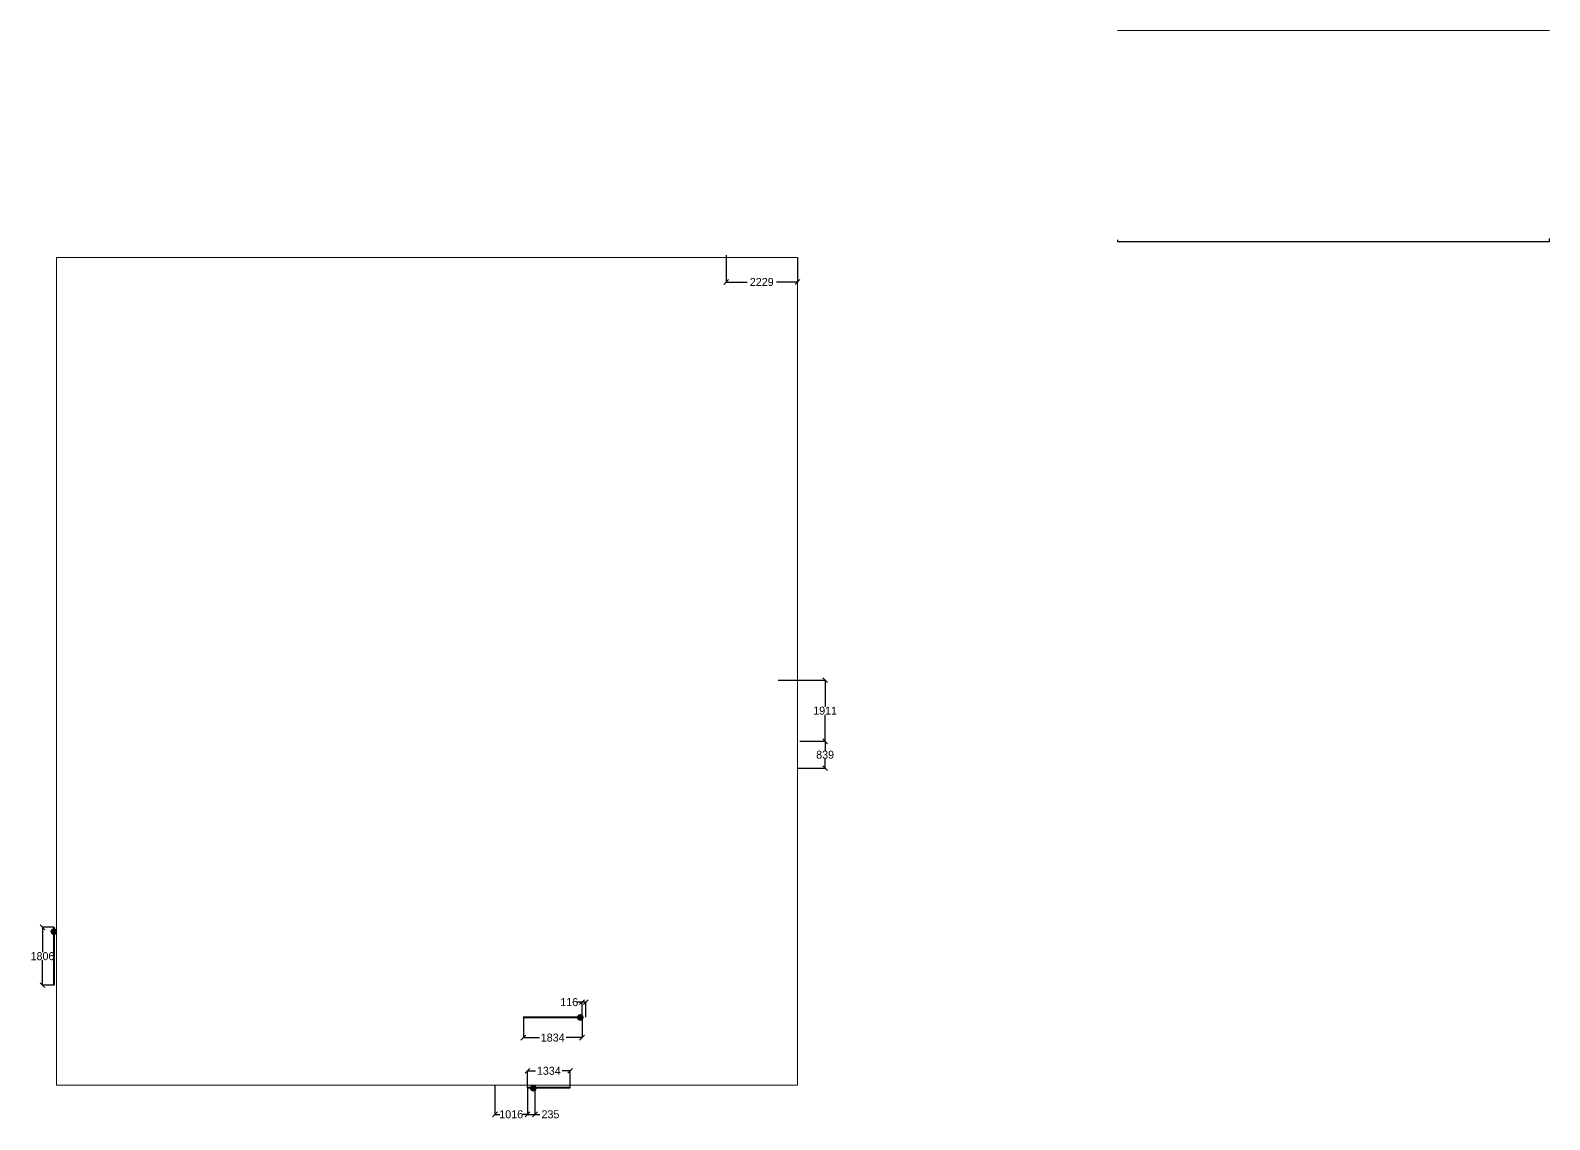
# Model space of a CAD drawing. Header units: millimetres. Extents: x 1499747 to 4230374, y -28481 to 441852.
# Drawn here: x 2380246 to 2427710, y 360258 to 394280 of the extents above; entities that cross this region are included whole.
import ezdxf

# ---------------------------------------------------------------- set-up
doc = ezdxf.new("R2010")
doc.units = ezdxf.units.MM
doc.header["$MEASUREMENT"] = 0
doc.layers.add('0_ANNOT_Dimensions', color=7, linetype='Continuous')
doc.layers.add('Кабель 2x4mm', color=200, linetype='Continuous', lineweight=30)
doc.layers.add('Кабель 2х6 mm', color=150, linetype='Continuous', lineweight=30)
doc.dimstyles.get("Standard").update_dxf_attribs({"dimtxt": 0.18, "dimasz": 0.18, "dimexe": 0.18, "dimexo": 0.0625, "dimgap": 0.09, "dimtad": 0, "dimtih": 1, "dimtoh": 1, "dimdec": 4, "dimzin": 0, "dimdsep": 46, "dimtxsty": 'Standard', "dimcen": 0.09, "dimadec": 0, "dimazin": 0, "dimtfac": 1, "dimtdec": 4, "dimtofl": 0, "dimtmove": 0, "dimatfit": 3, "dimfxl": 1, "dimtolj": 1, "dimtzin": 0, "dimarcsym": 0})

# ---------------------------------------------------------------- blocks, each defined once
blk = doc.blocks.new('_Oblique')
at = {"color": 0, "linetype": 'ByBlock', "lineweight": -2}
blk.add_line((-0.5, -0.5), (0.5, 0.5), dxfattribs=at)
blk = doc.blocks.new('*D397')
at = {"layer": '0_ANNOT_Dimensions', "color": 0, "lineweight": -2, "transparency": 16777216}
for p, q in [((2401981, 387264), (2401981, 386420)), ((2404210, 387184), (2404210, 386420)), ((2401981, 386420), (2402637, 386420)), ((2404210, 386420), (2403554, 386420))]:
    blk.add_line(p, q, dxfattribs=at)
at = {"layer": 'Defpoints', "color": 0, "lineweight": 30, "transparency": 16777216}
for p in [(2401981, 387264), (2404210, 387184), (2401981, 386420)]:
    blk.add_point(p, dxfattribs=at)
at = {"layer": '0_ANNOT_Dimensions', "color": 0, "lineweight": -2, "transparency": 16777216, "xscale": 150, "yscale": 150, "zscale": 150, "rotation": 180}
blk.add_blockref('_Oblique', (2401981, 386420), dxfattribs=at)
at = {"layer": '0_ANNOT_Dimensions', "color": 0, "lineweight": -2, "transparency": 16777216, "xscale": 150, "yscale": 150, "zscale": 150}
blk.add_blockref('_Oblique', (2404210, 386420), dxfattribs=at)
at = {"layer": '0_ANNOT_Dimensions', "color": 0, "lineweight": 25, "transparency": 16777216, "insert": (2403096, 386420), "char_height": 250, "attachment_point": 5}
blk.add_mtext('\\A1;2229', dxfattribs=at)
blk = doc.blocks.new('*D402')
at = {"layer": '0_ANNOT_Dimensions', "color": 0, "lineweight": -2, "transparency": 16777216}
for p, q in [((2404290, 372074), (2405075, 372074)), ((2405075, 372074), (2405075, 371779)), ((2404210, 371234), (2405075, 371234)), ((2405075, 371234), (2405075, 371529))]:
    blk.add_line(p, q, dxfattribs=at)
at = {"layer": 'Defpoints', "color": 0, "lineweight": 30, "transparency": 16777216}
for p in [(2404290, 372074), (2404210, 371234), (2405075, 371234)]:
    blk.add_point(p, dxfattribs=at)
at = {"layer": '0_ANNOT_Dimensions', "color": 0, "lineweight": -2, "transparency": 16777216, "xscale": 150, "yscale": 150, "zscale": 150}
for p, rotation in [((2405075, 372074), 90), ((2405075, 371234), 270)]:
    blk.add_blockref('_Oblique', p, dxfattribs=dict(at, rotation=rotation))
at = {"layer": '0_ANNOT_Dimensions', "color": 0, "lineweight": 25, "transparency": 16777216, "insert": (2405075, 371654), "char_height": 250, "attachment_point": 5}
blk.add_mtext('\\A1;839', dxfattribs=at)
blk = doc.blocks.new('*D403')
at = {"layer": '0_ANNOT_Dimensions', "color": 0, "lineweight": -2, "transparency": 16777216}
for p, q in [((2403610, 373984), (2405075, 373984)), ((2405075, 373984), (2405075, 373154)), ((2405075, 372074), (2405075, 372904)), ((2404290, 372074), (2405075, 372074))]:
    blk.add_line(p, q, dxfattribs=at)
at = {"layer": 'Defpoints', "color": 0, "lineweight": 30, "transparency": 16777216}
for p in [(2403610, 373984), (2404290, 372074), (2405075, 372074)]:
    blk.add_point(p, dxfattribs=at)
at = {"layer": '0_ANNOT_Dimensions', "color": 0, "lineweight": -2, "transparency": 16777216, "xscale": 150, "yscale": 150, "zscale": 150}
for p, rotation in [((2405075, 373984), 90), ((2405075, 372074), 270)]:
    blk.add_blockref('_Oblique', p, dxfattribs=dict(at, rotation=rotation))
at = {"layer": '0_ANNOT_Dimensions', "color": 0, "lineweight": 25, "transparency": 16777216, "insert": (2405075, 373029), "char_height": 250, "attachment_point": 5}
blk.add_mtext('\\A1;1911', dxfattribs=at)
blk = doc.blocks.new('*D398')
at = {"layer": '0_ANNOT_Dimensions', "color": 0, "lineweight": -2, "transparency": 16777216}
for p, q in [((2395776, 361254), (2395776, 361781)), ((2395776, 361781), (2396026, 361781)), ((2397110, 361781), (2396860, 361781)), ((2397110, 361254), (2397110, 361781))]:
    blk.add_line(p, q, dxfattribs=at)
at = {"layer": 'Defpoints', "color": 0, "lineweight": 30, "transparency": 16777216}
for p in [(2397110, 361781), (2395776, 361254), (2397110, 361254)]:
    blk.add_point(p, dxfattribs=at)
at = {"layer": '0_ANNOT_Dimensions', "color": 0, "lineweight": -2, "transparency": 16777216, "xscale": 150, "yscale": 150, "zscale": 150, "rotation": 180}
blk.add_blockref('_Oblique', (2395776, 361781), dxfattribs=at)
at = {"layer": '0_ANNOT_Dimensions', "color": 0, "lineweight": -2, "transparency": 16777216, "xscale": 150, "yscale": 150, "zscale": 150}
blk.add_blockref('_Oblique', (2397110, 361781), dxfattribs=at)
at = {"layer": '0_ANNOT_Dimensions', "color": 0, "lineweight": 25, "transparency": 16777216, "insert": (2396443, 361781), "char_height": 250, "attachment_point": 5}
blk.add_mtext('\\A1;1334', dxfattribs=at)
blk = doc.blocks.new('*D399')
at = {"layer": '0_ANNOT_Dimensions', "color": 0, "lineweight": -2, "transparency": 16777216}
for p, q in [((2380980, 366264), (2380624, 366264)), ((2380624, 366264), (2380624, 365487)), ((2380624, 364459), (2380624, 365236)), ((2380980, 364459), (2380624, 364459))]:
    blk.add_line(p, q, dxfattribs=at)
at = {"layer": 'Defpoints', "color": 0, "lineweight": 30, "transparency": 16777216}
for p in [(2380980, 366264), (2380624, 364459), (2380980, 364459)]:
    blk.add_point(p, dxfattribs=at)
at = {"layer": '0_ANNOT_Dimensions', "color": 0, "lineweight": -2, "transparency": 16777216, "xscale": 150, "yscale": 150, "zscale": 150}
for p, rotation in [((2380624, 366264), 90), ((2380624, 364459), 270)]:
    blk.add_blockref('_Oblique', p, dxfattribs=dict(at, rotation=rotation))
at = {"layer": '0_ANNOT_Dimensions', "color": 0, "lineweight": 25, "transparency": 16777216, "insert": (2380624, 365361), "char_height": 250, "attachment_point": 5}
blk.add_mtext('\\A1;1806', dxfattribs=at)
blk = doc.blocks.new('*D400')
at = {"layer": '0_ANNOT_Dimensions', "color": 0, "lineweight": -2, "transparency": 16777216}
for p, q in [((2395776, 361254), (2395776, 360422)), ((2396011, 361334), (2396011, 360422)), ((2395776, 360422), (2396011, 360422)), ((2396011, 360422), (2396161, 360422))]:
    blk.add_line(p, q, dxfattribs=at)
at = {"layer": 'Defpoints', "color": 0, "lineweight": 30, "transparency": 16777216}
for p in [(2395776, 361254), (2396011, 361334), (2396011, 360422)]:
    blk.add_point(p, dxfattribs=at)
at = {"layer": '0_ANNOT_Dimensions', "color": 0, "lineweight": -2, "transparency": 16777216, "xscale": 150, "yscale": 150, "zscale": 150, "rotation": 180}
blk.add_blockref('_Oblique', (2395776, 360422), dxfattribs=at)
at = {"layer": '0_ANNOT_Dimensions', "color": 0, "lineweight": -2, "transparency": 16777216, "xscale": 150, "yscale": 150, "zscale": 150}
blk.add_blockref('_Oblique', (2396011, 360422), dxfattribs=at)
at = {"layer": '0_ANNOT_Dimensions', "color": 0, "lineweight": 25, "transparency": 16777216, "insert": (2396494, 360422), "char_height": 250, "attachment_point": 5}
blk.add_mtext('\\A1;235', dxfattribs=at)
blk = doc.blocks.new('*D401')
at = {"layer": '0_ANNOT_Dimensions', "color": 0, "lineweight": -2, "transparency": 16777216}
for p, q in [((2394760, 361334), (2394760, 360422)), ((2395776, 361254), (2395776, 360422)), ((2394760, 360422), (2394914, 360422)), ((2395776, 360422), (2395622, 360422))]:
    blk.add_line(p, q, dxfattribs=at)
at = {"layer": 'Defpoints', "color": 0, "lineweight": 30, "transparency": 16777216}
for p in [(2394760, 361334), (2395776, 361254), (2395776, 360422)]:
    blk.add_point(p, dxfattribs=at)
at = {"layer": '0_ANNOT_Dimensions', "color": 0, "lineweight": -2, "transparency": 16777216, "xscale": 150, "yscale": 150, "zscale": 150, "rotation": 180}
blk.add_blockref('_Oblique', (2394760, 360422), dxfattribs=at)
at = {"layer": '0_ANNOT_Dimensions', "color": 0, "lineweight": -2, "transparency": 16777216, "xscale": 150, "yscale": 150, "zscale": 150}
blk.add_blockref('_Oblique', (2395776, 360422), dxfattribs=at)
at = {"layer": '0_ANNOT_Dimensions', "color": 0, "lineweight": 25, "transparency": 16777216, "insert": (2395268, 360422), "char_height": 250, "attachment_point": 5}
blk.add_mtext('\\A1;1016', dxfattribs=at)
blk = doc.blocks.new('*D458')
at = {"layer": '0_ANNOT_Dimensions', "color": 0, "lineweight": -2, "transparency": 16777216}
for p, q in [((2395647, 363455), (2395647, 362818)), ((2397480, 363455), (2397480, 362818)), ((2395647, 362818), (2396147, 362818)), ((2397480, 362818), (2396980, 362818))]:
    blk.add_line(p, q, dxfattribs=at)
at = {"layer": 'Defpoints', "color": 0, "lineweight": 30, "transparency": 16777216}
for p in [(2395647, 363455), (2397480, 363455), (2397480, 362818)]:
    blk.add_point(p, dxfattribs=at)
at = {"layer": '0_ANNOT_Dimensions', "color": 0, "lineweight": -2, "transparency": 16777216, "xscale": 150, "yscale": 150, "zscale": 150, "rotation": 180}
blk.add_blockref('_Oblique', (2395647, 362818), dxfattribs=at)
at = {"layer": '0_ANNOT_Dimensions', "color": 0, "lineweight": -2, "transparency": 16777216, "xscale": 150, "yscale": 150, "zscale": 150}
blk.add_blockref('_Oblique', (2397480, 362818), dxfattribs=at)
at = {"layer": '0_ANNOT_Dimensions', "color": 0, "lineweight": 25, "transparency": 16777216, "insert": (2396564, 362818), "char_height": 250, "attachment_point": 5}
blk.add_mtext('\\A1;1834', dxfattribs=at)
blk = doc.blocks.new('*D459')
at = {"layer": '0_ANNOT_Dimensions', "color": 0, "lineweight": -2, "transparency": 16777216}
for p, q in [((2397480, 363926), (2397330, 363926)), ((2397480, 363456), (2397480, 363926)), ((2397597, 363926), (2397480, 363926)), ((2397597, 363456), (2397597, 363926))]:
    blk.add_line(p, q, dxfattribs=at)
at = {"layer": 'Defpoints', "color": 0, "lineweight": 30, "transparency": 16777216}
for p in [(2397480, 363926), (2397480, 363456), (2397597, 363456)]:
    blk.add_point(p, dxfattribs=at)
at = {"layer": '0_ANNOT_Dimensions', "color": 0, "lineweight": -2, "transparency": 16777216, "xscale": 150, "yscale": 150, "zscale": 150, "rotation": 180}
blk.add_blockref('_Oblique', (2397480, 363926), dxfattribs=at)
at = {"layer": '0_ANNOT_Dimensions', "color": 0, "lineweight": -2, "transparency": 16777216, "xscale": 150, "yscale": 150, "zscale": 150}
blk.add_blockref('_Oblique', (2397597, 363926), dxfattribs=at)
at = {"layer": '0_ANNOT_Dimensions', "color": 0, "lineweight": 25, "transparency": 16777216, "insert": (2397080, 363926), "char_height": 250, "attachment_point": 5}
blk.add_mtext('\\A1;116', dxfattribs=at)

msp = doc.modelspace()

# ---------------------------------------------------------------- hatches: boundary and pattern name
at = {"layer": 'Кабель 2x4mm', "lineweight": 30, "true_color": 0x105689}
h = msp.add_hatch(color=146, dxfattribs=at)
h.dxf.hatch_style = 1
h.paths.add_polyline_path([(2381083.71891, 366128.3244, 1), (2380872.61405, 366128.3244, 1)])
h = msp.add_hatch(color=146, dxfattribs=at)
h.dxf.hatch_style = 1
h.paths.add_polyline_path([(2397532.40096, 363447.99034, 1), (2397321.29609, 363447.99034, 1)])
h = msp.add_hatch(color=146, dxfattribs=at)
h.dxf.hatch_style = 1
h.paths.add_polyline_path([(2396063.86111, 361240.2247, 1), (2395852.75624, 361240.2247, 1)])

# ---------------------------------------------------------------- linework, layer by layer
at = {"layer": 'Кабель 2х6 mm', "color": 252, "lineweight": 20, "true_color": 0x939598}
msp.add_lwpolyline([(2414210.36468, 394279.7271), (2427710.25553, 394279.7271)], dxfattribs=at)
at = {"layer": 'Кабель 2х6 mm', "color": 9, "lineweight": 25, "true_color": 0xc7c8ca}
msp.add_lwpolyline([(2414210.36468, 387734.32073), (2414210.36468, 387688.91435), (2427710.25553, 387688.91435), (2427710.25553, 387779.21795)], dxfattribs=at)
at = {"layer": 'Кабель 2х6 mm', "color": 18, "lineweight": 20, "true_color": 0x000000}
msp.add_lwpolyline([(2381060.34564, 387184.32073), (2404210.34765, 387184.32073), (2404210.34765, 361334.32073), (2381060.34564, 361334.32073)], close=True, dxfattribs=at)
at = {"layer": 'Кабель 2х6 mm', "color": 11, "lineweight": 40, "true_color": 0xf27172}
msp.add_lwpolyline([(2380980.30649, 366264.35988), (2380980.30649, 364458.50764)], dxfattribs=at)
at = {"layer": 'Кабель 2х6 mm', "color": 85, "lineweight": 40, "true_color": 0x58ba48}
msp.add_lwpolyline([(2395646.75009, 363455.45619), (2397480.45009, 363455.5791)], dxfattribs=at)
at = {"layer": 'Кабель 2х6 mm', "color": 9, "lineweight": 40, "true_color": 0xafd9aa}
msp.add_lwpolyline([(2397109.71963, 361254.32073), (2395776.11963, 361254.32073)], dxfattribs=at)

# ---------------------------------------------------------------- dimensions: what is measured, and where the dimension line sits
at = {"layer": '0_ANNOT_Dimensions', "lineweight": 25}
for base, p1, p2, picture, middle in [((2401980.90649, 386419.98267), (2404210.34765, 387184.32073), (2401980.90649, 387264.32978), '*D397', (2403095.62707, 386419.98267)), ((2397480.45009, 362817.89383), (2395646.75009, 363455.45619), (2397480.45009, 363455.45619), '*D458', (2396563.60009, 362817.89383)), ((2397109.71963, 361780.8919), (2395776.11963, 361254.32073), (2397109.71963, 361254.32073), '*D398', (2396442.91963, 361780.8919)), ((2395776.11963, 360421.70641), (2394759.82734, 361334.32073), (2395776.11963, 361254.32073), '*D401', (2395267.97349, 360421.70641)), ((2396010.95437, 360421.88641), (2395776.11963, 361254.32073), (2396010.95437, 361334.32073), '*D400', (2396494.3777, 360421.88641))]:
    dim = msp.add_linear_dim(base=base, p1=p1, p2=p2, dimstyle='Standard', override={"dimtxt": 250, "dimasz": 150, "dimdec": 0, "dimblk1": 'Oblique', "dimblk2": 'Oblique', "dimsah": 1}, dxfattribs=at)
    dim.commit()
    dim.dimension.update_dxf_attribs({"geometry": picture, "text_midpoint": middle})
for base, p1, p2, picture, middle in [((2405074.61127, 372073.77098), (2403610.11052, 373984.32073), (2404290.34765, 372073.77098), '*D403', (2405074.61127, 373029.04585)), ((2405074.61127, 371234.32073), (2404290.34765, 372073.77098), (2404210.34765, 371234.32073), '*D402', (2405074.61127, 371654.04585)), ((2380624.49472, 364458.50764), (2380980.30649, 366264.35988), (2380980.30649, 364458.50764), '*D399', (2380624.49472, 365361.43376))]:
    dim = msp.add_linear_dim(base=base, p1=p1, p2=p2, angle=90, dimstyle='Standard', override={"dimtxt": 250, "dimasz": 150, "dimdec": 0, "dimblk1": 'Oblique', "dimblk2": 'Oblique', "dimsah": 1}, dxfattribs=at)
    dim.commit()
    dim.dimension.update_dxf_attribs({"geometry": picture, "text_midpoint": middle})
at = {"layer": '0_ANNOT_Dimensions', "color": 244, "lineweight": 25, "true_color": 0x991b1e}
dim = msp.add_linear_dim(base=(2397480.45009, 363926.09178), p1=(2397596.57572, 363455.58688), p2=(2397480.45009, 363455.5791), dimstyle='Standard', override={"dimtxt": 250, "dimasz": 150, "dimdec": 0, "dimblk1": 'Oblique', "dimblk2": 'Oblique', "dimsah": 1}, dxfattribs=at)
dim.commit()
dim.dimension.update_dxf_attribs({"geometry": '*D459', "text_midpoint": (2397080.36009, 363926.09178), "dimtype": 160})

doc.saveas('drawing.dxf')
